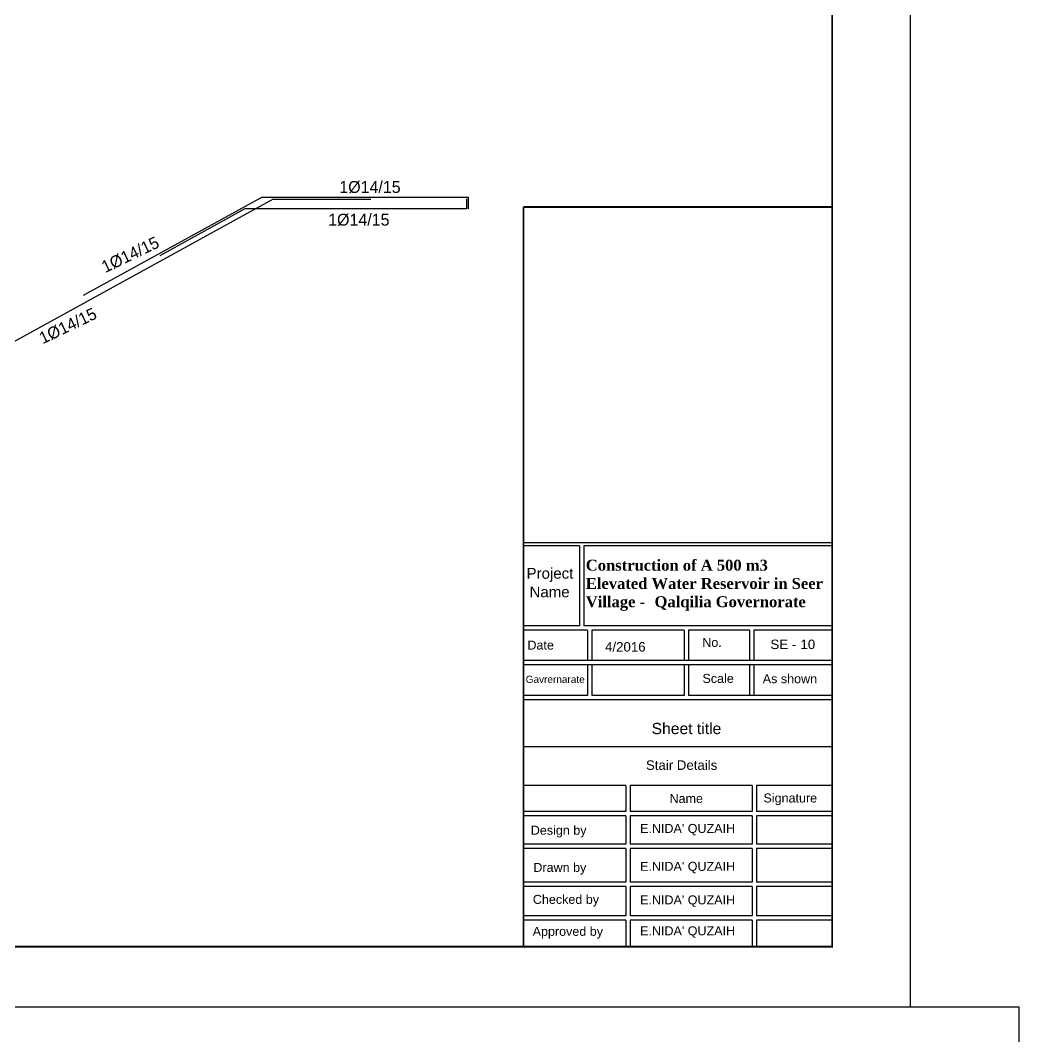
# Model space of a CAD drawing. Extents: x 166525 to 167198, y 178739 to 179747.
# Drawn here: x 167085.24 to 167105.29, y 179139.99 to 179160.4 of the extents above; entities that cross this region are included whole.
import ezdxf

# ---------------------------------------------------------------- set-up
doc = ezdxf.new("R2010")
doc.units = 0
doc.header["$MEASUREMENT"] = 0
doc.linetypes.add('VONLAYER', pattern=[0])
doc.layers.get('0').update_dxf_attribs({"linetype": 'CONTINUOUS'})
for name, color, linetype in [('COVER', 7, 'CONTINUOUS'), ('MHATCH', 8, 'CONTINUOUS'), ('Reinforcement', 10, 'CONTINUOUS'), ('TEXTM', 2, 'CONTINUOUS'), ('TXT', 6, 'CONTINUOUS')]:
    doc.layers.add(name, color=color, linetype=linetype)
doc.layers.add('Frame-PW - KA_FRAME', color=7, linetype='CONTINUOUS', lineweight=80)

msp = doc.modelspace()

# ---------------------------------------------------------------- linework, layer by layer
for p, q in [((167101.54169, 179149.91116), (167095.34294, 179149.91116)), ((167096.46759, 179149.84658), (167095.34294, 179149.84658)), ((167096.46759, 179149.84658), (167096.46759, 179148.24409)), ((167101.54169, 179149.84658), (167096.55503, 179149.84658)), ((167096.55503, 179149.84658), (167096.55503, 179148.24409)), ((167096.46759, 179148.24409), (167095.34294, 179148.24409)), ((167096.62688, 179148.15665), (167095.34294, 179148.15665)), ((167101.54169, 179148.24409), (167096.55503, 179148.24409)), ((167096.62688, 179148.15665), (167096.62688, 179147.54453)), ((167098.57143, 179148.15665), (167096.71433, 179148.15665)), ((167096.71433, 179148.15665), (167096.71433, 179147.54453)), ((167098.57143, 179148.15665), (167098.57143, 179147.54453)), ((167098.65887, 179148.15665), (167098.65887, 179147.54453)), ((167099.88254, 179148.15665), (167098.65887, 179148.15665)), ((167099.88254, 179148.15665), (167099.88254, 179147.54453)), ((167101.54169, 179148.15665), (167099.96999, 179148.15665)), ((167099.96999, 179148.15665), (167099.96999, 179147.54453)), ((167101.54169, 179147.54453), (167095.34294, 179147.54453)), ((167096.62688, 179147.54453), (167095.34294, 179147.54453)), ((167098.57143, 179147.54453), (167096.71433, 179147.54453)), ((167099.88254, 179147.54453), (167098.65887, 179147.54453)), ((167101.54169, 179147.45709), (167095.34294, 179147.45709)), ((167096.62688, 179147.45709), (167095.34294, 179147.45709)), ((167096.62688, 179147.45709), (167096.62688, 179146.84498)), ((167098.57143, 179147.45709), (167096.71433, 179147.45709)), ((167096.71433, 179147.45709), (167096.71433, 179146.84498)), ((167098.57143, 179147.45709), (167098.57143, 179146.84498)), ((167099.88254, 179147.45709), (167098.65887, 179147.45709)), ((167098.65887, 179147.45709), (167098.65887, 179146.84498)), ((167099.88254, 179147.45709), (167099.88254, 179146.84498)), ((167099.96999, 179147.45709), (167099.96999, 179146.84498)), ((167096.62688, 179146.84498), (167095.34294, 179146.84498)), ((167101.54169, 179146.75753), (167095.34294, 179146.75753)), ((167098.57143, 179146.84498), (167096.71433, 179146.84498)), ((167101.54169, 179146.84498), (167098.65887, 179146.84498)), ((167101.54169, 179145.81091), (167095.34294, 179145.81091)), ((167097.39644, 179145.03983), (167095.34294, 179145.03983)), ((167097.39644, 179145.03983), (167097.39644, 179144.51516)), ((167099.93233, 179145.03983), (167097.48388, 179145.03983)), ((167097.48388, 179145.03983), (167097.48388, 179144.51516)), ((167099.93233, 179145.03983), (167099.93233, 179144.51516)), ((167101.54169, 179145.03983), (167100.01977, 179145.03983)), ((167100.01977, 179145.03983), (167100.01977, 179144.51516)), ((167097.39644, 179144.51516), (167095.34294, 179144.51516)), ((167097.39644, 179144.42771), (167095.34294, 179144.42771)), ((167097.39644, 179144.42771), (167097.39644, 179143.8562)), ((167099.93233, 179144.51516), (167097.48388, 179144.51516)), ((167099.93233, 179144.42771), (167097.48388, 179144.42771)), ((167097.48388, 179144.42771), (167097.48388, 179143.8562)), ((167099.93233, 179144.42771), (167099.93233, 179143.8562)), ((167101.54169, 179144.51516), (167100.01977, 179144.51516)), ((167101.54169, 179144.42771), (167100.01977, 179144.42771)), ((167100.01977, 179144.42771), (167100.01977, 179143.8562)), ((167097.39644, 179143.8562), (167095.34294, 179143.8562)), ((167099.93233, 179143.8562), (167097.48388, 179143.8562)), ((167101.54169, 179143.8562), (167100.01977, 179143.8562)), ((167097.39644, 179143.76875), (167095.34294, 179143.76875)), ((167097.39644, 179143.76875), (167097.39644, 179143.09491)), ((167099.93233, 179143.76875), (167097.48388, 179143.76875)), ((167097.48388, 179143.76875), (167097.48388, 179143.09491)), ((167099.93233, 179143.76875), (167099.93233, 179143.09491)), ((167101.54169, 179143.76875), (167100.01977, 179143.76875)), ((167100.01977, 179143.76875), (167100.01977, 179143.09491)), ((167097.39644, 179143.09491), (167095.34294, 179143.09491)), ((167097.39644, 179143.00747), (167095.34294, 179143.00747)), ((167097.39644, 179143.00747), (167097.39644, 179142.42108)), ((167099.93233, 179143.09491), (167097.48388, 179143.09491)), ((167099.93233, 179143.00747), (167097.48388, 179143.00747)), ((167097.48388, 179143.00747), (167097.48388, 179142.42108)), ((167099.93233, 179143.00747), (167099.93233, 179142.42108)), ((167101.54169, 179143.09491), (167100.01977, 179143.09491)), ((167101.54169, 179143.00747), (167100.01977, 179143.00747)), ((167100.01977, 179143.00747), (167100.01977, 179142.42108)), ((167097.39644, 179142.42108), (167095.34294, 179142.42108)), ((167099.93233, 179142.42108), (167097.48388, 179142.42108)), ((167101.54169, 179142.42108), (167100.01977, 179142.42108)), ((167097.39644, 179142.33363), (167095.34294, 179142.33363)), ((167097.39644, 179142.33363), (167097.39644, 179141.80027)), ((167097.48388, 179142.33363), (167097.48388, 179141.80027)), ((167099.93233, 179142.33363), (167097.48388, 179142.33363)), ((167099.93233, 179142.33363), (167099.93233, 179141.80027)), ((167100.01977, 179142.33363), (167100.01977, 179141.80027)), ((167101.54169, 179142.33363), (167100.01977, 179142.33363))]:
    msp.add_line(p, q)
at = {"layer": 'COVER', "flags": 128}
for points in [[(167043.18794, 179182.91152), (167103.10919, 179182.91152), (167103.10919, 179140.58902), (167043.18794, 179140.58902)], [(167045.36454, 179140.59256), (167105.28579, 179140.59256), (167105.28579, 179098.27006), (167045.36454, 179098.27006)]]:
    msp.add_lwpolyline(points, close=True, dxfattribs=at)
at = {"layer": 'Frame-PW - KA_FRAME'}
for points, const_width in [([(167101.54169, 179156.65319), (167095.34294, 179156.65319)], 0.04), ([(167095.34294, 179141.80027), (167095.34294, 179156.65319)], 0.03562)]:
    msp.add_lwpolyline(points, dxfattribs=dict(at, const_width=const_width))
at = {"layer": 'MHATCH', "const_width": 0.03562, "flags": 128}
msp.add_lwpolyline([(167044.75544, 179181.70027), (167101.54169, 179181.70027), (167101.54169, 179141.80027), (167044.75544, 179141.80027)], close=True, dxfattribs=at)
at = {"layer": 'MHATCH'}
msp.add_lwpolyline([(167045.11169, 179181.70027), (167101.54169, 179181.70027), (167101.54169, 179141.80027)], dxfattribs=at)
at = {"layer": 'Reinforcement', "linetype": 'VONLAYER'}
for p, q in [((167090.09957, 179156.8517), (167086.49957, 179154.8717)), ((167090.09957, 179156.8517), (167094.23446, 179156.8517)), ((167090.31734, 179156.8117), (167092.2759, 179156.8117)), ((167094.23446, 179156.8517), (167094.23446, 179156.61186)), ((167089.7462, 179156.6117), (167088.03936, 179155.67294))]:
    msp.add_line(p, q, dxfattribs=at)
for points in [[(167090.31734, 179156.8117), (167082.75371, 179152.6517), (167081.15902, 179152.6517)], [(167094.19902, 179156.8126), (167094.19902, 179156.6117), (167089.7462, 179156.6117)]]:
    msp.add_lwpolyline(points, dxfattribs=at)

# ---------------------------------------------------------------- texts
at = {"color": 7, "insert": (167096.59436, 179149.5704), "char_height": 0.2, "width": 4.930876, "attachment_point": 1}
msp.add_mtext('{\\fTimes New Roman|b1|i0|c0|p18;\\H1.1x;\\C256;Construction of A 500 m3 Elevated Water Reservoir in Seer Village - \\H1.2845x; \\H0.77854x;Qalqilia Governorate\\H1.1896x; }', dxfattribs=at)
at = {"layer": 'TEXTM', "color": 4}
for rotation, p in [(0.007353, (167091.64509, 179156.93302)), (0.007353, (167091.4213, 179156.27673)), (25.551218, (167086.94279, 179155.32361)), (25.551218, (167085.68958, 179153.89438))]:
    msp.add_text('1%%C14/15', height=0.24, rotation=rotation, dxfattribs=at).set_placement(p)
at = {"layer": 'TXT', "color": 7}
for s, insert, char_height, width, attachment_point in [('{\\fArial|b0|i0|c0|p34;Project }', (167096.3448, 179149.40477), 0.2162446, 0.9779129, 3), ('{\\fArial|b0|i0|c0|p34;Name}', (167096.26957, 179149.03191), 0.2162446, 0.8023905, 3), ('{\\fArial|b0|i0|c0|p34;Date}', (167095.95378, 179147.9462), 0.1802039, 2.4656722, 3), ('{\\fArial|b0|i0|c0|p34;4/2016}', (167097.79477, 179147.91573), 0.1904466, 2.6058199, 3), ('{\\fArial|b0|i0|c0|p34;No.}', (167099.32466, 179147.99998), 0.1802039, 2.4656722, 3), ('\\A1;{\\fArial|b0|i0|c0|p34;SE -}', (167100.81912, 179147.96619), 0.1904466, 2.6058199, 3), ('\\A1;{\\fArial|b0|i0|c0|p34;10}', (167101.20047, 179147.96609), 0.1904466, 2.6058199, 3), ('{\\fArial|b0|i0|c0|p34;Scale}', (167099.56597, 179147.27703), 0.1802039, 2.4656722, 3), ('{\\fArial|b0|i0|c0|p34;As shown}', (167101.23839, 179147.27079), 0.1802039, 2.4656722, 3), ('{\\fArial|b0|i0|c178|p34;Gavrernarate}', (167096.57323, 179147.241), 0.1441631, 1.9725377, 3), ('{\\fArial|b0|i0|c0|p34;Sheet title}', (167097.91595, 179146.29346), 0.2252548, 3.0820902, 1), ('{\\fArial|b0|i0|c0|p34;Stair Details}', (167099.23548, 179145.54134), 0.1904466, 2.9052944, 3), ('{\\fArial|b0|i0|c0|p34;Name}', (167098.94711, 179144.86611), 0.1802039, 2.4656722, 3), ('{\\fArial|b0|i0|c0|p34;Signature}', (167101.23874, 179144.87609), 0.1802039, 2.4656722, 3), ('{\\fArial|b0|i0|c0|p34;Design by}', (167096.60877, 179144.22886), 0.1802039, 1.1130295, 3), ("{\\fArial|b0|i0|c0|p34;E.NIDA' QUZAIH}", (167099.59174, 179144.26514), 0.1802039, 2.1409455, 3), ('{\\fArial|b0|i0|c0|p34;Drawn by}', (167096.60517, 179143.48255), 0.1802039, 1.1094247, 3), ("{\\fArial|b0|i0|c0|p34;E.NIDA' QUZAIH}", (167099.59174, 179143.50386), 0.1802039, 2.1409455, 3), ('{\\fArial|b0|i0|c0|p34;Checked by}', (167096.86027, 179142.84041), 0.1802039, 1.3645265, 3), ("{\\fArial|b0|i0|c0|p34;E.NIDA' QUZAIH}", (167099.59174, 179142.83002), 0.1802039, 2.1409455, 3), ('{\\fArial|b0|i0|c0|p34;Approved by}', (167096.94006, 179142.19891), 0.1802039, 1.4443199, 3), ("{\\fArial|b0|i0|c0|p34;E.NIDA' QUZAIH}", (167099.59174, 179142.20921), 0.1802039, 2.1409455, 3)]:
    msp.add_mtext(s, dxfattribs=dict(at, insert=insert, char_height=char_height, width=width, attachment_point=attachment_point))

doc.saveas('drawing.dxf')
